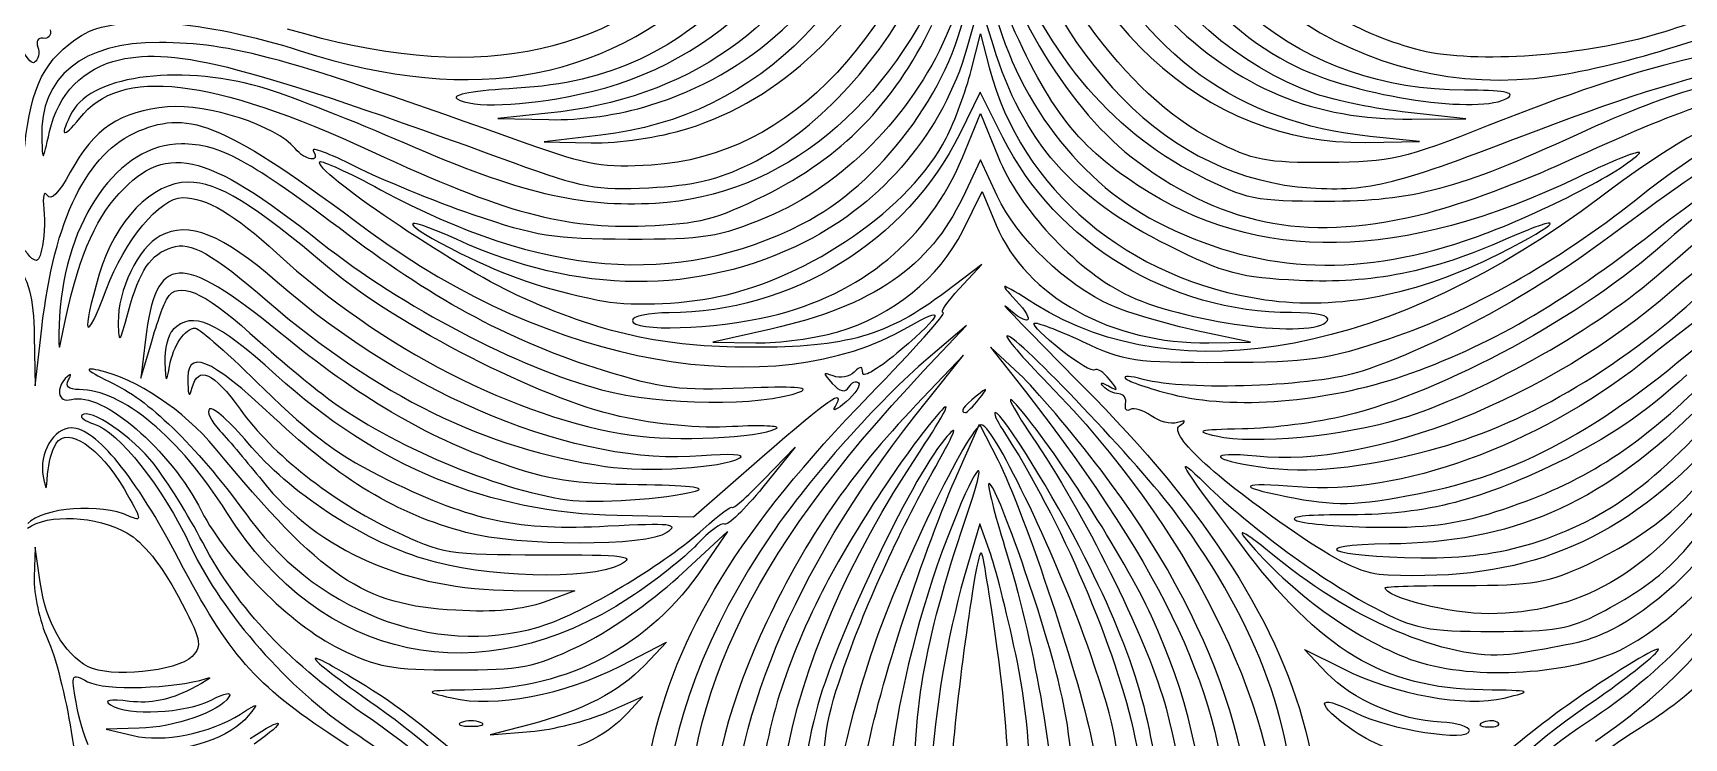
# Model space of a CAD drawing. Extents: x 0 to 149, y 0 to 198.
# Drawn here: x 41.8 to 98.7, y 90.9 to 115.2 of the extents above; entities that cross this region are included whole.
import ezdxf

# ---------------------------------------------------------------- set-up
doc = ezdxf.new("R2010")
doc.units = 0
doc.layers.get('0').update_dxf_attribs({"linetype": 'CONTINUOUS'})

msp = doc.modelspace()

# ---------------------------------------------------------------- linework, layer by layer
at = {"color": 7}
for points in [[(74.878586, 114.762007), (74.415994, 116.257104), (73.967118, 114.683244)], [(74.113059, 113.911573), (74.432896, 115.181756), (74.736045, 114.013276)], [(75.208635, 111.60374), (74.424469, 113.172997), (73.719092, 111.734756)], [(59.53125, 112.438535), (57.811458, 112.258462), (59.569525, 112.220896)], [(73.812876, 110.92211), (74.437005, 112.42793), (75.043115, 110.93663)], [(89.296875, 112.236385), (91.148958, 112.253715), (89.164583, 112.467935), (89.164583, 112.46794)], [(61.35483, 111.685081), (59.398958, 111.458235), (61.024733, 111.42391)], [(87.709375, 111.435785), (89.561458, 111.464712), (87.841667, 111.644785)], [(75.008632, 109.594139), (74.429467, 110.841404), (73.821216, 109.542765)], [(73.822991, 108.394235), (74.497631, 109.744404), (74.978527, 108.581703)], [(73.703103, 106.397724), (74.480208, 107.226695), (73.240252, 106.293735)], [(41.838494, 104.760779), (41.872818, 103.055208), (42.09855, 105.039583)], [(45.670279, 104.642708), (45.515416, 103.319792), (45.873043, 104.544053)], [(67.210593, 105.004754), (65.219792, 104.556438), (66.693124, 104.53342)], [(72.474299, 103.565116), (73.951042, 105.13336), (72.628125, 104.005708)], [(82.302773, 104.531993), (83.740625, 104.553557), (81.888542, 104.948191)], [(72.569245, 102.512984), (73.85435, 104.113542), (72.218016, 102.39375)], [(75.778035, 103.452083), (74.784529, 104.378125), (75.514078, 103.452083)], [(73.694922, 100.144792), (74.401606, 101.732292), (75.029737, 100.498251)], [(66.967862, 99.824318), (68.054474, 100.938552), (66.931979, 99.556051)], [(66.916382, 100.592231), (64.554126, 98.526129), (61.92416, 98.580467)], [(64.019425, 96.464403), (65.718894, 98.028136), (64.87283, 96.788094)], [(74.787077, 97.23845), (74.4172, 98.292708), (73.988269, 96.864313)], [(42.045305, 96.285465), (41.874861, 97.498958), (41.839507, 96.458013)], [(58.340625, 96.004338), (60.457292, 95.994389), (59.398958, 95.602012)], [(62.040196, 93.405132), (63.6231, 94.216831), (62.862285, 93.422711)], [(86.365313, 93.158487), (85.592708, 93.967996), (86.915625, 93.309223)], [(61.561292, 91.803371), (62.798108, 92.350471), (62.289783, 91.788779)], [(45.450686, 91.254167), (44.317708, 91.227084), (45.24375, 91.003424)], [(58.872398, 91.377728), (57.546875, 91.030158), (58.935676, 91.143212)]]:
    msp.add_lwpolyline(points, dxfattribs=at)
for points in [[(89.429167, 114.645093)], [(60.624262, 113.093566)], [(63.04878, 112.714953)], [(92.604167, 112.977083)], [(64.348537, 111.914051)], [(66.509911, 110.700489)], [(67.009433, 109.613147)], [(89.849455, 109.014321)], [(91.142196, 108.053338)], [(65.405206, 106.124833)], [(67.200587, 105.451894)], [(69.525719, 104.914068)], [(89.025233, 103.405178)], [(68.215939, 102.84464)], [(74.381667, 102.592187)], [(88.9, 101.920604)], [(67.398889, 101.576206)], [(89.907883, 100.832788)], [(66.145833, 100.566789)], [(64.622447, 99.42318)], [(89.499593, 99.33091)], [(92.456971, 98.808458)], [(93.436191, 97.624641)], [(96.440625, 93.938749)], [(57.216146, 91.456478)], [(92.267926, 91.441095)]]:
    msp.add_lwpolyline(points, close=True, dxfattribs=at)
for points in [[(86.000878, 113.101821), (80.558447, 115.038492), (76.994229, 121.135603), (76.993528, 128.510199)], [(60.624262, 113.093566), (65.519403, 114.131143), (69.010361, 117.793003), (70.647769, 123.607777)], [(79.516674, 123.825), (81.591854, 116.937933), (87.592614, 112.784432), (94.121912, 113.715803)], [(72.505991, 123.037685), (70.843981, 116.380263), (66.85919, 112.323488), (61.35483, 111.685081)], [(78.4171, 122.898958), (79.691812, 118.929798), (82.386144, 115.459605), (85.281365, 114.058054)], [(91.106384, 113.237616), (85.510825, 113.249575), (81.327543, 116.653035), (79.234202, 122.896638)], [(75.651902, 122.634375), (77.588306, 115.563581), (82.126566, 111.348591), (87.709375, 111.435785)], [(73.727313, 122.032099), (71.771103, 115.068445), (67.939314, 110.963961), (63.104882, 110.653706)], [(82.464611, 111.50873), (79.41927, 113.051773), (76.493232, 117.135164), (75.155875, 121.708333)], [(75.158171, 120.644682), (76.928514, 114.22393), (80.944953, 110.162165), (85.811585, 109.871044)], [(69.963387, 119.723958), (67.821707, 115.363609), (64.356718, 112.943788), (59.53125, 112.438535)], [(63.04878, 112.714953), (66.503553, 113.782025), (69.160258, 116.199891), (70.882925, 119.844801)], [(64.348537, 111.914051), (67.545662, 112.901542), (70.27754, 115.491159), (71.979057, 119.147214)], [(74.77805, 119.0625), (75.290394, 116.144254), (77.536691, 112.466012), (79.838317, 110.776462)], [(81.918884, 110.315849), (78.842846, 111.877165), (76.591739, 114.623313), (75.125987, 118.60257)], [(87.841667, 111.644785), (83.302943, 112.120013), (80.127292, 114.414406), (77.907626, 118.822076)], [(65.11018, 117.984513), (61.403084, 114.277418), (56.92326, 113.46303), (50.567397, 115.340776)], [(89.429167, 114.645093), (87.275519, 115.258064), (85.618013, 116.255305), (83.849456, 118.002129)], [(51.001332, 114.59309), (57.048696, 112.64142), (61.75153, 113.559876), (65.637643, 117.451539)], [(73.346355, 117.59171), (71.350923, 112.658962), (67.588088, 109.586453), (63.235417, 109.335718)], [(66.243801, 116.93243), (64.005764, 114.586081), (61.646369, 113.484983), (58.46848, 113.303788)], [(66.509911, 110.700489), (68.689866, 111.767041), (70.947751, 114.159728), (72.231769, 116.763948)], [(73.939268, 116.152083), (74.050459, 116.778767), (73.828992, 116.442485), (73.254179, 115.111821)], [(74.770422, 116.68125), (75.397259, 113.314575), (77.659836, 110.166946), (80.506835, 108.700917)], [(68.293017, 108.626923), (70.958221, 109.977484), (73.427672, 113.268699), (73.939268, 116.152083)], [(79.857965, 109.952618), (77.662191, 111.410239), (76.7271, 112.661348), (75.224431, 116.152083)], [(41.842388, 114.19133), (41.69805, 114.102123), (41.306623, 114.71516), (40.972555, 115.55363)], [(43.472187, 115.124532), (44.656259, 115.873305), (47.700258, 115.658448), (51.001332, 114.59309)], [(67.009433, 109.613147), (69.633769, 110.910164), (71.441207, 112.753026), (72.757623, 115.473999)], [(80.834585, 115.755248), (83.299062, 113.297483), (85.926692, 112.204839), (89.296875, 112.236385)], [(99.747917, 115.958289), (99.747917, 115.8445), (98.765651, 115.467156), (97.565104, 115.119748)], [(98.292708, 114.717528), (101.07553, 115.649288), (104.020845, 115.842198), (105.295166, 115.17617)], [(41.512019, 111.291291), (41.721797, 113.382928), (42.201473, 114.320963), (43.472187, 115.124532)], [(42.144418, 115.024429), (41.967753, 115.059066), (41.886574, 114.922279), (41.964017, 114.720463)], [(46.151649, 114.878787), (43.50499, 114.894053), (42.028938, 113.700843), (42.097084, 111.60116)], [(42.392923, 115.311854), (42.432909, 115.119137), (42.32108, 114.989795), (42.144418, 115.024429)], [(58.857068, 111.377391), (50.395206, 114.393731), (48.688202, 114.864153), (46.151649, 114.878787)], [(73.254179, 115.111821), (72.074064, 112.379908), (69.657246, 109.935735), (67.071875, 108.859537)], [(97.565104, 115.119748), (94.959091, 114.365633), (91.184698, 114.145433), (89.429167, 114.645093)], [(103.773605, 114.853704), (100.558661, 114.933952), (97.314864, 114.157027), (91.926944, 112.016294)], [(93.668159, 111.874266), (99.827411, 114.241863), (103.65831, 114.919181), (105.195053, 113.912269)], [(41.964017, 114.720463), (42.041461, 114.518649), (41.986719, 114.280537), (41.842388, 114.19133)], [(44.77734, 114.284318), (46.728171, 114.724302), (49.182216, 114.083137), (58.340625, 110.740656)], [(73.967118, 114.683244), (73.157487, 111.844492), (71.085221, 109.363216), (68.394792, 108.011095)], [(80.909086, 107.880483), (77.614915, 109.512809), (75.895724, 111.474612), (74.878586, 114.762007)], [(94.121912, 113.715803), (95.251683, 113.87696), (97.128542, 114.327736), (98.292708, 114.717528)], [(42.369589, 111.813925), (42.660604, 113.108036), (43.533679, 114.003825), (44.77734, 114.284318)], [(49.873958, 113.269477), (47.0422, 114.156577), (43.842482, 113.78465), (43.14838, 112.48771)], [(43.405854, 112.273567), (44.804401, 114.051532), (47.913089, 113.695816), (53.473712, 111.121537)], [(73.251396, 111.579319), (73.549402, 112.163458), (73.937151, 113.21297), (74.113059, 113.911573)], [(74.736045, 114.013276), (75.824935, 109.816172), (79.533229, 106.696208), (84.238595, 106.018333)], [(85.281365, 114.058054), (87.470155, 112.998478), (91.676463, 112.377556), (92.604167, 112.977083)], [(102.660807, 113.725756), (100.522548, 113.846578), (98.464841, 113.30478), (94.979167, 111.703162)], [(54.605378, 111.407474), (52.876222, 112.158052), (50.747083, 112.995953), (49.873958, 113.269477)], [(58.46848, 113.303788), (57.008787, 113.220561), (56.189864, 113.077696), (56.401907, 112.943267)], [(92.604167, 112.977083), (92.880868, 113.155902), (92.42734, 113.23479), (91.106384, 113.237616)], [(94.588134, 110.764381), (98.668361, 112.637633), (100.482045, 113.253906), (102.098922, 113.316475)], [(103.999599, 112.306132), (102.016065, 113.331858), (99.800085, 112.587744), (95.787591, 109.548578)], [(46.43256, 112.657199), (44.800983, 112.521897), (43.88744, 111.909818), (43.07945, 110.410596)], [(50.824067, 111.228293), (50.16908, 112.017506), (47.843488, 112.774203), (46.43256, 112.657199)], [(56.401907, 112.943267), (56.923519, 112.612577), (58.643941, 112.673818), (60.624262, 113.093566)], [(59.569525, 112.220896), (60.680589, 112.197163), (61.961025, 112.378979), (63.04878, 112.714953)], [(89.164583, 112.46794), (88.073177, 112.585762), (86.64951, 112.871007), (86.000878, 113.101821)], [(43.14838, 112.48771), (42.690164, 111.631524), (42.817508, 111.525606), (43.405854, 112.273567)], [(45.444503, 111.832115), (47.229945, 112.578121), (48.438636, 112.052605), (53.357677, 108.391605)], [(42.097084, 111.60116), (42.124921, 110.74346), (42.129707, 110.747196), (42.369589, 111.813925)], [(42.09855, 105.039583), (42.527117, 108.80707), (43.647344, 111.081214), (45.444503, 111.832115)], [(44.609639, 109.497736), (46.30815, 111.482066), (47.674953, 111.190349), (51.726042, 107.978885)], [(61.024733, 111.42391), (61.991801, 111.403485), (63.338493, 111.602078), (64.348537, 111.914051)], [(73.719092, 111.734756), (71.902963, 108.03174), (67.904463, 105.56875), (63.708994, 105.56875)], [(65.405206, 106.124833), (68.558471, 106.780396), (72.036749, 109.198415), (73.251396, 111.579319)], [(85.145303, 105.571896), (80.954398, 105.581262), (77.026685, 107.965499), (75.208635, 111.60374)], [(86.386458, 110.744595), (84.256065, 110.729858), (83.842913, 110.81036), (82.464611, 111.50873)], [(85.811585, 109.871044), (87.88245, 109.747166), (88.631215, 109.938082), (93.668159, 111.874266)], [(94.979167, 111.703162), (90.879978, 109.819644), (89.327789, 109.405208), (86.372642, 109.405208)], [(91.926944, 112.016294), (89.007151, 110.856199), (88.587231, 110.759814), (86.386458, 110.744595)], [(97.005555, 109.464329), (99.371923, 111.352878), (100.668997, 112.00216), (102.129167, 112.029081)], [(46.906603, 111.386395), (44.754779, 111.392533), (42.896499, 108.760842), (42.715095, 105.450367)], [(52.652083, 108.253432), (49.22176, 110.845984), (48.237682, 111.382593), (46.906603, 111.386395)], [(51.450957, 111.141992), (51.707611, 110.726715), (51.180066, 110.79934), (50.824067, 111.228293)], [(52.897823, 110.605345), (52.006333, 111.055367), (51.355244, 111.29686), (51.450957, 111.141992)], [(53.473712, 111.121537), (58.050443, 109.002748), (60.074948, 108.452454), (62.888402, 108.562465)], [(63.235417, 109.335718), (60.651266, 109.186861), (58.570249, 109.686437), (54.605378, 111.407474)], [(63.104882, 110.653706), (61.479343, 110.549386), (60.905784, 110.647091), (58.857068, 111.377391)], [(67.200587, 105.451899), (70.328369, 106.189076), (72.645744, 108.106194), (73.812876, 110.92211)], [(75.043115, 110.93663), (75.757701, 109.178423), (77.66105, 107.116393), (79.385639, 106.232071)], [(91.142196, 108.053338), (93.279045, 108.769502), (96.375659, 110.317015), (97.102083, 111.031756)], [(97.102083, 111.031756), (97.320365, 111.246526), (96.367865, 110.879755), (94.985417, 110.216712)], [(101.41902, 111.318715), (100.219592, 111.183521), (99.916575, 111.002755), (95.779167, 107.954239)], [(97.63125, 108.358006), (100.620139, 110.706969), (101.729982, 111.148783), (103.054759, 110.51704)], [(43.07945, 110.410596), (42.689373, 109.686807), (42.411015, 109.410034), (42.281152, 109.616846)], [(58.485122, 106.168148), (56.317153, 107.161986), (51.39685, 110.487129), (51.678075, 110.768355)], [(51.678075, 110.768355), (51.737876, 110.828153), (52.67956, 110.395536), (53.770707, 109.806978)], [(56.958836, 108.945254), (55.616769, 109.408283), (53.789313, 110.155323), (52.897823, 110.605345)], [(58.340625, 110.740656), (60.703912, 109.878146), (61.202287, 109.785743), (63.007523, 109.875386)], [(63.007523, 109.875386), (64.530076, 109.950991), (65.393972, 110.154511), (66.509911, 110.700489)], [(79.838317, 110.776462), (82.9446, 108.496243), (85.834728, 107.987528), (89.849455, 109.014321)], [(89.849455, 109.014321), (91.000294, 109.308657), (93.132701, 110.096184), (94.588134, 110.764381)], [(42.281152, 109.616846), (42.17149, 109.791487), (42.120066, 109.577188), (42.166879, 109.140625)], [(47.148504, 110.066667), (45.901576, 110.066667), (44.630642, 108.753841), (44.078882, 106.895858)], [(52.009381, 107.095227), (49.349575, 109.346249), (48.171068, 110.066667), (47.148504, 110.066667)], [(53.770707, 109.806978), (59.335035, 106.805619), (63.957594, 106.429998), (68.293017, 108.626923)], [(94.985417, 110.216712), (88.962177, 107.327861), (83.943891, 107.240253), (79.857965, 109.952618)], [(86.372642, 109.405208), (83.865511, 109.405208), (83.610106, 109.457429), (81.918884, 110.315849)], [(101.886348, 110.066667), (100.777246, 110.066667), (99.643806, 109.460117), (98.028125, 108.00198)], [(42.748425, 104.510417), (43.196722, 106.959445), (43.784033, 108.533203), (44.609639, 109.497736)], [(44.31978, 106.3625), (44.947036, 108.058754), (46.172281, 109.5375), (46.950492, 109.5375)], [(46.950492, 109.5375), (47.766108, 109.5375), (48.734004, 108.965976), (50.19852, 107.619604)], [(62.888402, 108.562465), (64.751598, 108.635318), (65.328575, 108.782421), (67.009433, 109.613147)], [(73.821216, 109.542765), (72.707659, 107.165272), (70.707525, 105.792236), (67.210593, 105.004754)], [(78.94574, 105.822851), (77.389617, 106.507703), (75.682504, 108.142916), (75.008632, 109.594139)], [(95.787591, 109.548578), (88.690947, 104.173401), (81.245517, 102.759629), (76.332284, 105.854317)], [(88.532756, 104.681766), (91.257562, 105.594449), (94.3287, 107.327986), (97.005555, 109.464329)], [(97.652033, 106.774467), (100.281407, 109.044983), (100.563725, 109.23764), (101.550809, 109.435059)], [(42.166879, 109.140625), (42.213689, 108.704063), (42.180505, 108.069946), (42.093168, 107.731475)], [(50.216446, 106.616159), (48.322849, 108.271784), (47.147258, 108.737707), (46.175581, 108.217682)], [(56.382105, 108.098574), (54.289941, 109.054082), (54.405932, 108.666439), (56.527573, 107.612418)], [(62.309375, 108.095984), (59.737453, 108.102519), (59.115161, 108.201299), (56.958836, 108.945254)], [(67.071875, 108.859537), (65.402113, 108.164474), (64.933288, 108.089311), (62.309375, 108.095984)], [(80.506835, 108.700917), (83.899528, 106.953886), (87.252537, 106.749726), (91.142196, 108.053338)], [(92.278642, 107.587725), (94.517184, 108.715744), (94.683882, 109.049328), (92.533883, 108.098497)], [(102.303077, 108.330926), (101.378734, 108.660147), (100.348936, 108.149917), (98.253397, 106.324445)], [(42.093168, 107.731475), (41.944721, 107.156274), (41.873929, 107.199435), (41.009361, 108.392259)], [(46.175581, 108.217682), (45.424323, 107.815621), (44.709236, 106.334729), (44.73244, 105.229044)], [(61.450538, 103.578255), (58.363424, 104.535732), (55.695173, 105.953544), (52.652083, 108.253432)], [(53.357677, 108.391605), (59.596689, 103.748224), (67.279552, 102.375539), (71.933866, 105.072635)], [(68.394792, 108.011095), (64.704672, 106.156562), (60.568351, 106.186682), (56.382105, 108.098574)], [(69.525719, 104.914081), (71.407988, 105.473053), (73.012739, 106.772665), (73.822991, 108.394235)], [(74.978527, 108.581703), (75.990828, 106.134196), (78.978736, 104.482125), (82.302773, 104.531993)], [(92.533883, 108.098497), (89.983829, 106.970743), (87.934266, 106.562829), (85.411141, 106.6809)], [(89.025233, 103.405178), (91.897906, 104.395347), (94.479602, 105.881133), (97.63125, 108.358006)], [(45.084667, 105.620132), (45.4596, 107.012827), (45.852379, 107.591003), (46.580565, 107.822119)], [(50.27394, 104.904757), (46.88382, 107.672703), (46.019217, 107.623488), (45.670279, 104.642708)], [(46.580565, 107.822119), (47.234393, 108.029637), (47.959071, 107.621697), (49.873958, 105.968186)], [(50.19852, 107.619604), (53.755893, 104.349209), (58.448633, 101.940368), (62.410176, 101.351212)], [(51.726042, 107.978885), (54.482767, 105.793514), (58.537509, 103.666904), (61.383333, 102.913884)], [(56.527573, 107.612418), (58.120989, 106.820814), (59.363004, 106.398131), (61.251042, 106.004926)], [(85.411141, 106.6809), (83.363816, 106.776705), (82.872305, 106.907669), (80.909086, 107.880483)], [(84.238595, 106.018333), (86.762987, 105.654658), (89.504435, 106.18978), (92.278642, 107.587725)], [(98.028125, 108.00198), (95.229852, 105.476564), (90.401844, 102.852979), (87.031012, 102.026045)], [(95.779167, 107.954239), (93.206935, 106.05897), (90.163721, 104.426747), (87.577083, 103.555062)], [(41.106725, 107.472758), (41.669846, 106.660175), (41.810779, 106.137869), (41.838494, 104.760779)], [(62.008184, 101.996507), (59.281467, 102.603144), (54.339514, 105.123208), (52.009381, 107.095227)], [(44.078882, 106.895858), (43.442303, 104.752264), (43.597375, 104.408933), (44.31978, 106.3625)], [(46.414283, 106.065407), (46.793359, 106.678767), (47.655088, 106.317529), (49.268645, 104.86885)], [(64.822917, 100.638909), (60.57665, 100.276213), (54.732275, 102.667842), (50.216446, 106.616159)], [(73.14969, 105.56875), (73.026659, 105.56875), (73.275695, 105.941789), (73.703103, 106.397724)], [(76.332284, 105.854317), (75.073021, 106.647488), (75.040231, 106.654298), (75.650799, 105.995875)], [(88.9, 101.920604), (91.571453, 102.732192), (95.483214, 104.901645), (97.652033, 106.774467)], [(101.756985, 106.891667), (101.153651, 106.891667), (100.772711, 106.635375), (97.236939, 103.850633)], [(45.873043, 104.544053), (46.069737, 105.217397), (46.313296, 105.902006), (46.414283, 106.065407)], [(49.873958, 105.968186), (53.640157, 102.71606), (57.415152, 100.86957), (61.509421, 100.276853)], [(66.542708, 104.378125), (63.51189, 104.378125), (61.334925, 104.861746), (58.485122, 106.168148)], [(61.251042, 106.004926), (62.292153, 105.788105), (64.026307, 105.838159), (65.405206, 106.124833)], [(73.240252, 106.293735), (71.204024, 104.761649), (69.86311, 104.378125), (66.542708, 104.378125)], [(71.933866, 105.072635), (73.253883, 105.837561), (73.167761, 105.56018), (71.690037, 104.287299)], [(75.318646, 105.767188), (75.029269, 106.021849), (76.213951, 104.801458), (77.951269, 103.055208)], [(75.650799, 105.995875), (76.370841, 105.219397), (76.129737, 105.053397), (75.318646, 105.767188)], [(81.888542, 104.948191), (80.869896, 105.165239), (79.545635, 105.558836), (78.94574, 105.822851)], [(79.385639, 106.232071), (81.324029, 105.238119), (85.965432, 104.622939), (86.386458, 105.304172)], [(98.253397, 106.324445), (94.003085, 102.621903), (87.949267, 100.210763), (83.941819, 100.624367)], [(89.907883, 100.832788), (93.07245, 101.666704), (96.343862, 103.562184), (99.298117, 106.27356)], [(42.715095, 105.450367), (42.66683, 104.569593), (42.681829, 104.146615), (42.748425, 104.510417)], [(44.73244, 105.229044), (44.748606, 104.458249), (44.781782, 104.495073), (45.084667, 105.620132)], [(50.164346, 103.428647), (48.118387, 105.286995), (47.285839, 105.652922), (46.619583, 104.986667)], [(63.708994, 105.56875), (63.011965, 105.56875), (62.441667, 105.449687), (62.441667, 105.304167)], [(62.441667, 105.304167), (62.441667, 104.905926), (65.254584, 104.993247), (67.200587, 105.451894)], [(70.60773, 102.724479), (72.128838, 104.288828), (73.272719, 105.56875), (73.14969, 105.56875)], [(76.279801, 105.207567), (76.337112, 105.264879), (77.086743, 104.982637), (77.945647, 104.580359)], [(86.386458, 105.304172), (86.487548, 105.467737), (86.013674, 105.569954), (85.145303, 105.571896)], [(46.619583, 104.986667), (46.444958, 104.812042), (46.318297, 104.306026), (46.338114, 103.862187)], [(46.495758, 103.716667), (46.629561, 104.444435), (47.032659, 105.039583), (47.391775, 105.039583)], [(47.391775, 105.039583), (47.518905, 105.039583), (48.580461, 104.097362), (49.750784, 102.945758)], [(49.268645, 104.86885), (50.18365, 104.047343), (51.408542, 103.024017), (51.990625, 102.594791)], [(57.977905, 100.366428), (55.231244, 101.344751), (53.087251, 102.607756), (50.27394, 104.904757)], [(66.693124, 104.53342), (67.503455, 104.520772), (68.778125, 104.692056), (69.525719, 104.914068)], [(75.356929, 104.775), (75.236948, 104.775), (75.871194, 104.030859), (76.766364, 103.121354)], [(81.176564, 98.641101), (79.984433, 100.271551), (75.711714, 104.775), (75.356929, 104.775)], [(77.209118, 104.284801), (76.640682, 104.735011), (76.22249, 105.150256), (76.279801, 105.207567)], [(82.814583, 103.86159), (85.779652, 103.872914), (86.371343, 103.957792), (88.532756, 104.681766)], [(89.499593, 99.33091), (92.940129, 99.989193), (95.783598, 101.524213), (99.44789, 104.701403)], [(50.095912, 101.95919), (47.861416, 104.065411), (47.062943, 104.380157), (47.126525, 103.129667)], [(71.690037, 104.287299), (70.969058, 103.666261), (70.379167, 103.307621), (70.379167, 103.490321)], [(78.37424, 103.597842), (78.301861, 103.52546), (77.777554, 103.834591), (77.209118, 104.284801)], [(77.945647, 104.580359), (79.396704, 103.900743), (79.741496, 103.849842), (82.814583, 103.86159)], [(44.053125, 103.587764), (43.493936, 103.708846), (43.651625, 103.569852), (44.586731, 103.117457)], [(48.070156, 100.906763), (46.991804, 102.210375), (45.348176, 103.307348), (44.053125, 103.587764)], [(46.338114, 103.862187), (46.370359, 103.14001), (46.386927, 103.12472), (46.495758, 103.716667)], [(47.278219, 102.989073), (47.479368, 103.758804), (48.018303, 103.516369), (48.93087, 102.245642)], [(66.298768, 102.970634), (64.096754, 102.874326), (63.464787, 102.953542), (61.450538, 103.578255)], [(64.364687, 86.145177), (63.985225, 91.937948), (66.390253, 97.104097), (72.474299, 103.565116)], [(72.628125, 104.005708), (70.93512, 102.562594), (68.559616, 99.892294), (67.245783, 97.95542)], [(69.363405, 103.390832), (68.990678, 103.533861), (68.986712, 103.503913), (69.329501, 103.134853)], [(70.082341, 103.525675), (69.919088, 103.362421), (69.595569, 103.301742), (69.363405, 103.390832)], [(70.379167, 103.490321), (70.379167, 103.735828), (70.30172, 103.745054), (70.082341, 103.525675)], [(78.874276, 103.275387), (78.671637, 103.525119), (78.446622, 103.670222), (78.37424, 103.597842)], [(87.577083, 103.555062), (86.010882, 103.02726), (81.530799, 102.860946), (80.037001, 103.275151)], [(97.236939, 103.850633), (93.585805, 100.975033), (88.87555, 99.275543), (85.371048, 99.569349)], [(42.985455, 103.378291), (42.549691, 102.981723), (42.641467, 102.454689), (43.124303, 102.580953)], [(43.386592, 102.922927), (43.017215, 102.922927), (42.894999, 103.033669), (43.021597, 103.253656)], [(43.021597, 103.253656), (43.126276, 103.435557), (43.110012, 103.491644), (42.985455, 103.378291)], [(44.586731, 103.117457), (45.891894, 102.486021), (47.502247, 100.881611), (49.29437, 98.427201)], [(47.126525, 103.129667), (47.149306, 102.681532), (47.188385, 102.645316), (47.278219, 102.989073)], [(49.750784, 102.945758), (51.373164, 101.349331), (52.394773, 100.601058), (54.051303, 99.795859)], [(61.92416, 98.580467), (57.513686, 98.671589), (53.64629, 100.265987), (50.164346, 103.428647)], [(68.215939, 102.84464), (68.61874, 102.99972), (67.957446, 103.04318), (66.298768, 102.970634)], [(69.423259, 102.327604), (69.831712, 103.026136), (69.196074, 102.586118), (66.916382, 100.592231)], [(69.329501, 103.134853), (69.597402, 102.84642), (69.774747, 102.807939), (69.90176, 103.010679)], [(70.234111, 103.156168), (70.315675, 103.074602), (70.12309, 102.780394), (69.806143, 102.502372)], [(69.90176, 103.010679), (70.002987, 103.172263), (70.152546, 103.237731), (70.234111, 103.156168)], [(74.381667, 102.592187), (74.710774, 103.011833), (74.701416, 103.021191), (74.281771, 102.692084)], [(75.514078, 103.452083), (80.602204, 96.993538), (82.637519, 92.814119), (82.98728, 88.10625)], [(78.587018, 100.144792), (77.588504, 101.454479), (76.324463, 102.94276), (75.778035, 103.452083)], [(76.766364, 103.121354), (81.517008, 98.294627), (84.666667, 92.032579), (84.666667, 87.414235)], [(77.951269, 103.055208), (86.536818, 94.425527), (88.203177, 87.206402), (83.600491, 78.58125)], [(78.669444, 103.031483), (78.538036, 103.175033), (78.609296, 103.181237), (78.845833, 103.046829)], [(79.19861, 102.7786), (79.028838, 102.785214), (78.790713, 102.899012), (78.669444, 103.031483)], [(78.845833, 103.046829), (79.18976, 102.851413), (79.193554, 102.881906), (78.874276, 103.275387)], [(80.037001, 103.275151), (79.600737, 103.396121), (79.329238, 103.409649), (79.433671, 103.305216)], [(79.433671, 103.305216), (79.538105, 103.200782), (80.252237, 102.955167), (81.020629, 102.759402)], [(81.020629, 102.759402), (83.136478, 102.220345), (86.336865, 102.478536), (89.025233, 103.405178)], [(92.456971, 98.808458), (95.169305, 99.718958), (96.920817, 100.820053), (99.254511, 103.081762)], [(93.436191, 97.624641), (96.041718, 98.434348), (97.972483, 99.89167), (100.63099, 103.055208)], [(98.760923, 103.427594), (97.292647, 102.087267), (96.024745, 101.225075), (94.323958, 100.410399)], [(43.124303, 102.580953), (44.196968, 102.861462), (46.510048, 100.875079), (47.60109, 98.73646)], [(48.473595, 98.689594), (46.838219, 101.283958), (44.868745, 102.922927), (43.386592, 102.922927)], [(51.990625, 102.594791), (54.16382, 100.992292), (57.697526, 99.497684), (60.192708, 99.125659)], [(61.383333, 102.913884), (63.438254, 102.370139), (66.892562, 102.335132), (68.215939, 102.84464)], [(63.07487, 90.478192), (63.939957, 94.542777), (66.157287, 98.147526), (70.60773, 102.724479)], [(65.88125, 87.2832), (65.88125, 91.733764), (68.255486, 97.140334), (72.569245, 102.512984)], [(72.218016, 102.39375), (69.945324, 100.005142), (68.453828, 97.841416), (67.078098, 94.937223)], [(69.806143, 102.502372), (69.489193, 102.224348), (69.316896, 102.145703), (69.423259, 102.327604)], [(72.354078, 100.80625), (73.21554, 102.109421), (73.496231, 102.665765), (73.021521, 102.129167)], [(74.281771, 102.692084), (73.841041, 102.34644), (73.700883, 102.129167), (73.918646, 102.129167)], [(73.918646, 102.129167), (73.973587, 102.129167), (74.181946, 102.337526), (74.381667, 102.592187)], [(75.671497, 102.39375), (75.219618, 102.903073), (75.529665, 102.30776), (76.360486, 101.070833)], [(80.324103, 95.117708), (79.384739, 97.150325), (76.961929, 100.939272), (75.671497, 102.39375)], [(79.434589, 102.428204), (79.474576, 102.614307), (79.368385, 102.771985), (79.19861, 102.7786)], [(79.594049, 102.233317), (79.466361, 102.1544), (79.394606, 102.242101), (79.434589, 102.428204)], [(43.479426, 102.040542), (43.409222, 101.97034), (43.58962, 101.837413), (43.880307, 101.745153)], [(45.967274, 100.351193), (45.219874, 101.308797), (43.747489, 102.308604), (43.479426, 102.040542)], [(47.881815, 102.256667), (47.759358, 102.180985), (47.91937, 101.839617), (48.237397, 101.498072)], [(49.201956, 101.083438), (48.598336, 101.804396), (48.004272, 102.332351), (47.881815, 102.256667)], [(48.93087, 102.245642), (50.051679, 100.684944), (52.078946, 99.084371), (54.239583, 98.054292)], [(56.702814, 98.003151), (54.338934, 98.632513), (52.38219, 99.804159), (50.095912, 101.95919)], [(65.889357, 101.645395), (64.749368, 101.580979), (63.277335, 101.714149), (62.008184, 101.996507)], [(73.021521, 102.129167), (71.844059, 100.798191), (69.876419, 97.776517), (68.886559, 95.779167)], [(72.892261, 100.277083), (73.620363, 101.579593), (73.693015, 101.804282), (73.191693, 101.203125)], [(74.941486, 102.129167), (74.872591, 102.129167), (74.990362, 101.861276), (75.203198, 101.533854)], [(78.031181, 97.143655), (76.971784, 99.250691), (75.187892, 102.129167), (74.941486, 102.129167)], [(80.317126, 102.017833), (80.047121, 102.215265), (79.721736, 102.312232), (79.594049, 102.233317)], [(81.216, 101.786685), (80.991623, 101.716385), (80.587128, 101.820401), (80.317126, 102.017833)], [(81.286429, 101.671287), (81.539186, 101.853415), (81.521496, 101.882398), (81.216, 101.786685)], [(82.55, 101.32545), (83.881637, 101.030818), (86.90338, 101.31402), (88.9, 101.920604)], [(87.031012, 102.026045), (86.07583, 101.79172), (84.468486, 101.584326), (83.459137, 101.56517)], [(98.938392, 102.072091), (95.737878, 98.949121), (92.710601, 97.650924), (88.521249, 97.604876)], [(43.123657, 101.6), (42.506389, 101.6), (41.99463, 100.7251), (42.148398, 99.932707)], [(42.595326, 101.070833), (42.984722, 101.679528), (44.092781, 100.93483), (44.933296, 99.499547)], [(46.823574, 97.067052), (45.329578, 99.923894), (43.961495, 101.6), (43.123657, 101.6)], [(43.880307, 101.745153), (44.767558, 101.463549), (46.238049, 99.603205), (47.236496, 97.499178)], [(48.237397, 101.498072), (48.555423, 101.156527), (49.207126, 100.387489), (49.685625, 99.789096)], [(62.410176, 101.351212), (63.912864, 101.127735), (66.796904, 101.257806), (67.398889, 101.576206)], [(67.398889, 101.576206), (67.578748, 101.671337), (66.899459, 101.70247), (65.889357, 101.645395)], [(74.480216, 101.703775), (74.069699, 101.748021), (71.517497, 96.453217), (70.648243, 93.753953)], [(78.223864, 93.817456), (77.157416, 96.942619), (74.919779, 101.656396), (74.480216, 101.703775)], [(75.203198, 101.533854), (77.196513, 98.467384), (79.124985, 93.975497), (79.752539, 90.937321)], [(85.517979, 97.829688), (82.684554, 99.737275), (80.878225, 101.377147), (81.286429, 101.671287)], [(83.459137, 101.56517), (81.923136, 101.536018), (81.774927, 101.496937), (82.55, 101.32545)], [(42.301353, 100.0125), (42.323393, 100.376302), (42.455687, 100.852552), (42.595326, 101.070833)], [(56.35625, 95.318797), (53.152241, 95.495049), (51.782797, 96.418575), (48.070156, 100.906763)], [(55.258248, 97.086999), (53.059039, 97.773421), (50.632794, 99.374457), (49.201956, 101.083438)], [(66.145833, 100.566789), (66.368247, 100.689529), (65.786717, 100.721231), (64.822917, 100.638909)], [(68.966511, 81.131556), (66.148122, 86.429051), (67.309704, 93.175415), (72.354078, 100.80625)], [(73.191693, 101.203125), (72.018607, 99.796423), (69.356782, 94.159308), (68.769079, 91.837076)], [(74.044966, 98.83929), (74.780016, 101.016578), (74.23119, 100.277832), (73.293655, 97.827984)], [(76.360486, 101.070833), (78.17558, 98.368522), (80.251752, 94.124362), (80.825814, 91.942708)], [(83.396728, 97.592989), (81.198477, 100.529406), (81.051159, 100.782924), (82.18715, 99.674574)], [(83.941819, 100.624367), (82.201692, 100.803964), (82.316717, 100.503831), (84.082475, 100.257359)], [(84.082475, 100.257359), (85.721089, 100.028634), (87.536935, 100.208003), (89.907883, 100.832788)], [(99.468125, 100.889424), (96.276245, 97.585287), (93.12688, 96.336025), (88.473087, 96.528017)], [(47.644492, 97.651784), (47.151359, 98.586375), (46.396614, 99.801111), (45.967274, 100.351193)], [(62.635072, 99.643705), (60.432892, 99.666539), (59.564466, 99.801318), (57.977905, 100.366428)], [(61.509421, 100.276853), (62.974376, 100.064774), (65.525198, 100.224288), (66.145833, 100.566789)], [(69.654219, 93.133333), (70.451533, 95.453753), (71.54691, 97.870372), (72.892261, 100.277083)], [(70.488466, 90.278834), (70.939216, 92.677655), (72.476471, 97.407648), (73.694922, 100.144792)], [(75.029737, 100.498251), (75.967646, 98.655621), (77.936095, 92.731317), (78.312711, 90.617709)], [(83.659747, 85.066502), (84.357737, 89.556156), (82.539594, 94.960443), (78.587018, 100.144792)], [(94.323958, 100.410399), (91.420061, 99.019431), (89.682021, 98.596453), (86.915625, 98.60747)], [(95.338871, 96.900487), (97.357163, 97.844613), (98.769884, 98.984612), (99.802283, 100.502254)], [(42.148398, 99.932707), (42.251598, 99.400887), (42.264706, 99.407726), (42.301353, 100.0125)], [(49.685625, 99.789096), (51.627019, 97.361277), (54.690833, 96.021496), (58.340625, 96.004338)], [(54.051303, 99.795859), (56.947805, 98.387937), (58.509813, 98.062566), (61.597043, 98.224046)], [(64.622447, 99.42318), (65.064013, 99.541274), (64.296195, 99.626473), (62.635072, 99.643705)], [(66.931979, 99.556051), (66.314606, 98.795676), (65.724789, 98.225896), (65.62127, 98.289872)], [(65.88125, 98.86292), (65.88125, 98.778859), (66.370226, 99.21149), (66.967862, 99.824318)], [(74.721093, 99.68013), (74.667144, 99.626179), (74.917218, 98.637098), (75.276813, 97.482165)], [(77.019671, 93.264133), (76.38057, 95.710351), (74.895784, 99.854819), (74.721093, 99.68013)], [(82.18715, 99.674574), (83.744237, 98.155374), (86.206465, 96.345854), (87.973958, 95.421781)], [(85.371048, 99.569349), (83.353735, 99.738474), (83.170892, 99.591733), (84.960857, 99.240179)], [(99.716447, 99.625229), (97.393898, 96.557211), (95.041088, 95.218361), (91.940663, 95.200475)], [(45.101666, 98.566817), (44.137554, 99.015449), (42.126725, 98.864772), (41.61341, 98.30543)], [(44.933296, 99.499547), (45.549272, 98.447691), (45.566843, 98.350356), (45.101666, 98.566817)], [(60.192708, 99.125659), (61.133506, 98.98539), (63.606558, 99.151482), (64.622447, 99.42318)], [(84.960857, 99.240179), (86.67941, 98.902639), (87.329111, 98.915627), (89.499593, 99.33091)], [(95.771049, 95.219568), (97.758557, 96.277708), (98.417166, 96.880744), (100.19043, 99.266044)], [(41.610156, 98.144841), (42.287579, 98.655407), (44.007156, 98.576916), (45.025228, 97.988953)], [(47.60109, 98.73646), (48.470704, 97.031876), (50.691767, 94.812972), (52.337205, 94.004945)], [(62.358815, 95.75896), (57.203705, 92.384851), (51.717993, 93.542673), (48.473595, 98.689594)], [(49.29437, 98.427201), (51.703536, 95.127718), (56.027357, 93.616891), (59.527125, 94.85168)], [(64.885316, 98.115985), (65.43308, 98.610857), (65.88125, 98.946978), (65.88125, 98.86292)], [(72.120726, 88.370833), (72.143056, 92.305738), (72.506194, 94.281284), (74.044966, 98.83929)], [(85.310623, 87.180208), (85.303214, 91.250251), (84.059535, 94.698121), (81.176564, 98.641101)], [(86.915625, 98.60747), (85.616897, 98.612656), (85.003442, 98.53508), (85.328125, 98.406754)], [(85.328125, 98.406754), (85.619167, 98.291724), (86.907862, 98.18924), (88.19189, 98.179014)], [(88.19189, 98.179014), (90.003339, 98.164594), (90.959085, 98.305633), (92.456971, 98.808458)], [(96.440625, 93.938749), (98.099666, 94.728022), (100.175822, 96.785713), (101.254772, 98.710083)], [(45.025228, 97.988953), (45.597331, 97.65855), (46.216221, 96.895735), (46.79419, 95.80861)], [(54.239583, 98.054292), (55.882974, 97.270808), (56.108629, 97.234386), (59.319089, 97.234386)], [(63.630074, 97.993785), (62.968539, 97.51006), (58.532321, 97.51605), (56.702814, 98.003151)], [(59.527125, 94.85168), (60.979039, 95.363945), (63.620055, 96.972898), (64.885316, 98.115985)], [(61.597043, 98.224046), (63.782784, 98.338375), (64.058607, 98.307136), (63.630074, 97.993785)], [(67.245783, 97.95542), (62.739646, 91.312407), (62.316085, 84.997785), (65.956646, 78.736388)], [(65.62127, 98.289872), (65.517755, 98.353851), (65.087418, 98.037073), (64.664966, 97.585922)], [(73.293655, 97.827984), (71.373069, 92.809348), (70.603306, 86.891498), (71.547289, 84.402083)], [(84.623802, 97.139641), (83.593535, 97.985249), (83.198163, 98.217876), (83.598517, 97.742896)], [(88.473087, 96.528017), (87.658369, 96.561627), (86.915358, 96.888909), (85.517979, 97.829688)], [(101.394715, 97.944178), (99.93231, 95.292894), (97.982246, 93.205334), (95.341339, 91.463992)], [(100.153261, 98.35147), (99.140626, 96.796839), (97.616132, 95.379066), (96.166898, 94.644173)], [(47.236496, 97.499178), (48.334142, 95.186111), (50.601848, 92.609218), (52.857043, 91.112306)], [(53.439549, 91.564516), (50.616623, 93.497974), (48.865864, 95.337014), (47.644492, 97.651784)], [(64.664966, 97.585922), (64.242516, 97.134773), (63.204749, 96.312641), (62.358815, 95.75896)], [(73.409733, 89.561458), (73.562673, 91.922923), (74.263732, 97.106092), (74.456232, 97.298592)], [(74.456232, 97.298592), (74.49715, 97.33951), (74.742371, 95.858055), (75.00117, 94.006469)], [(75.276813, 97.482165), (76.26976, 94.293058), (76.994337, 90.17849), (76.988522, 87.762091)], [(91.754195, 92.577589), (88.316427, 92.629035), (86.131038, 93.940508), (83.396728, 97.592989)], [(83.598517, 97.742896), (85.122525, 95.934816), (87.289574, 94.35801), (89.251592, 93.629557)], [(88.521249, 97.604876), (85.530203, 97.571999), (86.446916, 97.167044), (89.599733, 97.128457)], [(89.599733, 97.128457), (91.065922, 97.110518), (92.292117, 97.269102), (93.436191, 97.624641)], [(95.615175, 90.812358), (98.257458, 92.593583), (100.278446, 94.844082), (101.689942, 97.577)], [(52.210846, 90.935191), (49.427553, 92.769653), (48.546456, 93.77253), (46.823574, 97.067052)], [(62.015256, 96.886922), (60.964702, 96.336802), (57.315595, 96.444853), (55.258248, 97.086999)], [(64.87283, 96.788094), (63.039098, 94.10047), (60.268758, 92.626685), (56.958172, 92.5776)], [(59.319089, 97.234386), (62.253625, 97.234386), (62.594831, 97.190412), (62.015256, 96.886922)], [(73.988269, 96.864313), (72.733813, 92.68683), (72.298819, 87.243862), (72.9884, 84.353217)], [(75.704457, 93.534283), (75.403329, 94.99173), (74.99051, 96.658605), (74.787077, 97.23845)], [(80.631146, 88.228646), (80.474966, 91.255675), (79.761395, 93.702431), (78.031181, 97.143655)], [(92.853827, 93.821687), (90.779216, 93.497887), (87.401942, 94.859443), (84.623802, 97.139641)], [(91.083699, 96.177116), (93.481668, 96.178174), (93.973129, 96.261613), (95.338871, 96.900487)], [(102.046185, 97.027381), (100.50871, 93.950353), (99.439341, 92.689241), (97.167547, 91.273979)], [(41.839507, 96.458013), (41.82006, 95.885495), (42.025165, 94.932995), (42.295286, 94.341347)], [(43.694818, 93.377271), (42.855375, 93.826526), (42.237734, 94.915466), (42.045305, 96.285465)], [(60.594875, 94.083153), (61.544586, 94.533223), (63.083813, 95.603518), (64.019425, 96.464403)], [(88.37172, 96.096394), (88.372249, 96.140201), (89.592597, 96.176526), (91.083699, 96.177116)], [(46.79419, 95.80861), (47.593493, 94.305173), (47.642201, 94.095485), (47.276967, 93.730252)], [(59.398958, 95.602012), (58.682226, 95.336283), (57.700124, 95.24487), (56.35625, 95.318797)], [(68.886559, 95.779167), (67.522352, 93.026458), (66.915572, 90.84205), (66.755195, 88.10625)], [(91.940663, 95.200475), (90.64303, 95.192988), (88.368023, 95.764088), (88.37172, 96.096394)], [(80.429965, 80.326174), (82.811652, 84.330196), (82.772361, 89.820107), (80.324103, 95.117708)], [(87.973958, 95.421781), (89.42818, 94.661493), (89.772485, 94.591735), (92.075, 94.590907)], [(92.075, 94.590907), (94.215521, 94.590113), (94.764029, 94.683434), (95.771049, 95.219568)], [(67.078098, 94.937223), (64.541567, 89.582551), (64.405068, 84.809809), (66.670968, 80.70161)], [(96.166898, 94.644173), (95.436637, 94.273865), (94.904409, 94.141734), (92.853827, 93.821687)], [(42.295286, 94.341347), (42.565407, 93.749701), (42.932615, 92.313125), (43.111304, 91.148958)], [(53.491937, 92.560603), (50.78911, 94.254825), (50.876002, 93.944922), (53.648509, 92.002176)], [(52.337205, 94.004945), (53.664559, 93.35312), (54.14014, 93.265636), (56.35625, 93.265636)], [(56.35625, 93.265636), (58.616718, 93.265636), (59.04348, 93.347947), (60.594875, 94.083153)], [(75.00117, 94.006469), (75.572689, 89.917553), (75.579922, 85.735369), (75.020035, 83.105874)], [(89.251592, 93.629557), (91.180192, 92.91351), (94.594228, 93.060343), (96.440625, 93.938749)], [(95.382292, 92.073111), (96.400938, 92.765353), (97.46388, 93.587726), (97.744383, 93.900601)], [(97.744383, 93.900601), (98.024889, 94.213479), (96.988693, 93.625863), (95.441725, 92.594787)], [(47.276967, 93.730252), (46.75542, 93.208705), (44.436713, 92.980222), (43.694818, 93.377271)], [(56.223958, 92.299883), (57.692279, 91.951453), (60.096191, 92.408264), (62.040196, 93.405132)], [(62.862285, 93.422711), (61.980821, 92.502659), (60.742999, 91.868225), (58.872398, 91.377728)], [(70.648243, 93.753953), (68.816739, 88.066655), (68.928295, 86.022627), (71.328896, 81.282344)], [(75.415921, 82.722868), (76.290564, 85.474154), (76.414019, 90.100004), (75.704457, 93.534283)], [(79.233739, 87.709375), (79.225352, 90.677831), (79.159653, 91.075182), (78.223864, 93.817456)], [(86.915625, 93.309223), (88.716501, 92.412442), (91.122725, 91.974289), (92.471875, 92.297483)], [(43.278933, 92.158627), (43.102332, 93.136268), (43.114989, 93.158424), (43.678004, 92.857108)], [(43.678004, 92.857108), (44.252907, 92.54943), (46.680808, 92.6158), (47.757292, 92.968622)], [(47.757292, 92.968622), (48.048333, 93.064012), (47.810208, 92.898815), (47.228125, 92.601516)], [(68.948168, 87.798164), (68.968911, 90.669502), (69.06994, 91.432899), (69.654219, 93.133333)], [(77.643519, 87.841667), (77.641932, 90.178686), (77.49721, 91.436306), (77.019671, 93.264133)], [(90.299135, 91.464704), (88.863297, 91.539682), (87.245502, 92.236256), (86.365313, 93.158487)], [(43.700385, 90.685937), (43.568898, 90.940599), (43.379244, 91.603309), (43.278933, 92.158627)], [(45.125209, 92.18213), (44.429881, 92.262777), (44.208724, 92.222246), (44.46375, 92.060903)], [(44.46375, 92.060903), (45.072387, 91.67585), (47.047142, 91.77165), (47.931843, 92.229146)], [(47.228125, 92.601516), (46.496597, 92.227889), (45.847233, 92.098384), (45.125209, 92.18213)], [(48.547864, 92.33444), (48.235042, 91.828284), (46.672783, 91.28338), (45.450686, 91.254167)], [(47.931843, 92.229146), (48.414884, 92.478934), (48.663421, 92.521418), (48.547864, 92.33444)], [(48.947917, 91.745869), (49.580239, 92.148848), (49.591894, 92.146094), (49.2125, 91.683348)], [(57.94375, 88.921812), (56.662757, 90.207939), (54.746671, 91.774095), (53.491937, 92.560603)], [(56.958172, 92.5776), (55.237047, 92.552068), (55.207792, 92.541016), (56.223958, 92.299883)], [(87.310738, 91.150181), (85.931071, 92.10629), (85.953042, 92.503961), (87.346261, 91.793192)], [(95.441725, 92.594787), (93.714043, 91.443265), (91.884302, 89.932375), (90.698383, 88.678025)], [(92.471875, 92.297483), (93.493635, 92.542249), (93.468833, 92.55193), (91.754195, 92.577589)], [(45.24375, 91.003424), (46.276046, 90.754099), (47.903582, 91.080317), (48.947917, 91.745869)], [(49.2125, 91.683348), (48.601286, 90.937853), (47.173232, 90.451514), (45.537747, 90.431874)], [(49.278646, 90.906981), (50.492319, 91.697627), (50.596863, 91.549437), (49.417735, 90.709824)], [(61.110484, 81.736337), (59.461987, 86.011036), (57.066196, 89.080575), (53.439549, 91.564516)], [(53.648509, 92.002176), (57.009482, 89.647078), (59.600851, 86.577024), (61.252883, 82.9931)], [(62.289783, 91.788779), (61.526655, 90.945531), (60.345196, 90.398679), (58.869792, 90.205798)], [(58.935676, 91.143212), (59.699517, 91.205391), (60.881043, 91.502463), (61.561292, 91.803371)], [(68.769079, 91.837076), (68.319946, 90.062383), (68.226461, 89.036464), (68.304942, 86.743543)], [(80.825814, 91.942708), (82.042103, 87.320332), (81.567785, 83.92868), (79.102929, 79.623116)], [(86.82056, 81.012922), (88.220195, 85.276423), (91.371753, 89.347662), (95.382292, 92.073111)], [(87.346261, 91.793192), (88.490819, 91.209283), (91.282105, 90.772827), (91.280065, 91.178089)], [(43.111304, 91.148958), (43.583836, 88.070343), (44.546713, 85.42823), (46.050417, 83.084091)], [(52.857043, 91.112306), (54.970505, 89.709469), (56.227369, 88.51397), (57.576643, 86.623128)], [(56.554688, 91.456478), (56.372786, 91.38308), (56.521615, 91.323025), (56.885417, 91.323025)], [(57.216146, 91.456478), (57.034245, 91.529876), (56.736589, 91.529876), (56.554688, 91.456478)], [(56.885417, 91.323025), (57.249219, 91.323025), (57.398047, 91.38308), (57.216146, 91.456478)], [(89.890425, 90.222845), (88.896052, 90.350237), (88.000522, 90.672158), (87.310738, 91.150181)], [(95.341339, 91.463992), (92.005052, 89.264135), (89.5125, 86.103312), (87.860375, 81.977325)], [(97.167547, 91.273979), (92.861545, 88.591467), (89.958616, 84.467769), (88.603294, 79.108202)], [(91.280065, 91.178089), (91.279535, 91.307587), (90.837994, 91.436566), (90.299135, 91.464704)], [(91.760807, 91.461982), (91.549741, 91.377521), (91.612434, 91.314826), (91.920661, 91.302131)], [(92.267926, 91.441106), (92.180008, 91.529024), (91.951802, 91.538422), (91.760807, 91.461982)], [(91.920661, 91.302131), (92.199574, 91.290648), (92.355845, 91.353177), (92.267926, 91.441095)], [(57.534257, 85.503075), (55.877476, 88.071359), (54.639908, 89.3342), (52.210846, 90.935191)], [(79.752539, 90.937321), (80.581, 86.926473), (80.154804, 84.367952), (78.049914, 80.716268)]]:
    msp.add_open_spline(points, degree=3, dxfattribs=at)

doc.saveas('drawing.dxf')
